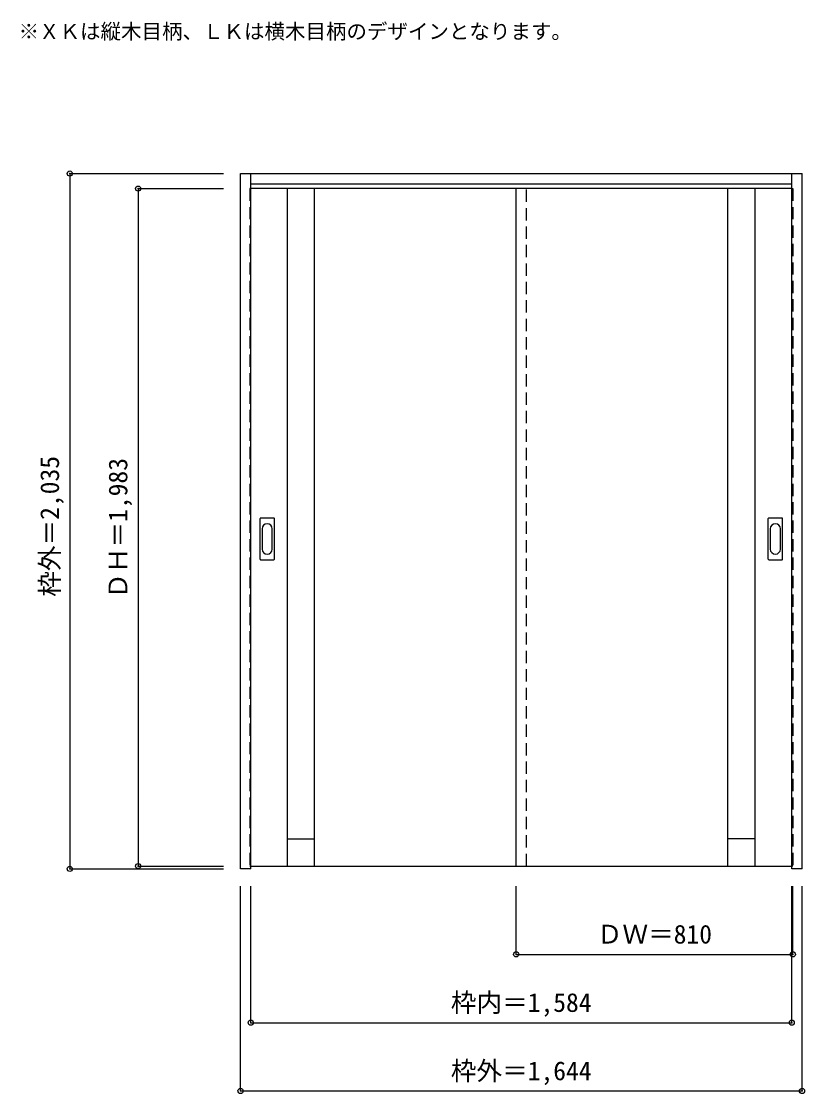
# Model space of a CAD drawing. Units: millimetres, scale not verified. Extents: x -1331 to 962, y -1314 to 1825.
import ezdxf
from ezdxf.enums import TextEntityAlignment as Align

# ---------------------------------------------------------------- set-up
doc = ezdxf.new("R2010")
doc.units = ezdxf.units.MM
doc.header["$LTSCALE"] = 30
doc.header["$PDMODE"] = 32
doc.header["$PDSIZE"] = 15
doc.linetypes.add('DASHED1', pattern=[1.8, 1.2, -0.6])
for name, color, linetype in [('0-0', 3, 'Continuous'), ('0-1_寸法', 7, 'Continuous'), ('0-2_文字', 7, 'Continuous')]:
    doc.layers.add(name, color=color, linetype=linetype)
doc.styles.add('ＭＳ ゴシック', font='')
doc.styles.get('ＭＳ ゴシック').set_extended_font_data('MS Gothic')

msp = doc.modelspace()

# ---------------------------------------------------------------- linework, layer by layer
at = {"layer": '0-0'}
for p, q in [((-689.51, -656.06), (-689.51, 1379.44)), ((-689.51, 1379.44), (954.49, 1379.44)), ((-659.51, -656.06), (-659.51, 1379.44)), ((-659.51, 1349.44), (924.49, 1349.44)), ((924.49, -647.02), (924.49, 1379.44)), ((954.49, -656.06), (954.49, 1379.44)), ((924.49, 1335.44), (-659.51, 1335.44)), ((-552.51, -647.56), (-552.51, 1335.44)), ((-472.51, -647.56), (-472.51, 1335.44)), ((117.49, -647.56), (117.49, 1335.44)), ((737.49, -647.56), (737.49, 1335.44)), ((817.49, -647.56), (817.49, 1335.44)), ((-632.51, 250.44), (-632.51, 369.44)), ((-592.01, 370.94), (-631.01, 370.94)), ((-590.51, 250.44), (-590.51, 369.44)), ((855.49, 250.44), (855.49, 369.44)), ((895.99, 370.94), (856.99, 370.94)), ((897.49, 250.44), (897.49, 369.44)), ((-631.01, 248.94), (-592.01, 248.94)), ((856.99, 248.94), (895.99, 248.94)), ((-659.51, -656.06), (-689.51, -656.06)), ((-659.51, -647.56), (924.49, -647.56)), ((924.49, -647.36), (924.49, -647.02))]:
    msp.add_line(p, q, dxfattribs=at)
at = {"layer": '0-0', "color": 4, "linetype": 'DASHED1'}
for p, q in [((-662.51, 1335.44), (-662.51, -647.56)), ((-659.51, 1335.44), (-662.51, 1335.44)), ((147.49, -647.56), (147.49, 1335.44)), ((924.49, 1335.44), (927.49, 1335.44)), ((-662.51, -647.56), (-659.51, -647.56))]:
    msp.add_line(p, q, dxfattribs=at)
at = {"layer": '0-0', "color": 7}
for p, q in [((-626.51, 339.54), (-626.51, 280.34)), ((-596.51, 280.34), (-596.51, 339.54)), ((861.49, 339.54), (861.49, 280.34)), ((891.49, 280.34), (891.49, 339.54)), ((-552.51, -567.56), (-472.51, -567.56)), ((817.49, -567.56), (737.49, -567.56))]:
    msp.add_line(p, q, dxfattribs=at)
at = {"layer": '0-0', "color": 4, "linetype": 'DASHED1'}
msp.add_lwpolyline([(927.49, 1335.44), (927.49, -647.56), (924.49, -647.56)], dxfattribs=at)
at = {"layer": '0-0'}
msp.add_lwpolyline([(954.49, -656.06), (924.49, -656.06), (924.49, -647.36)], dxfattribs=at)
for centre, start, end in [((-631.01, 369.44), 90, 180), ((-592.01, 369.44), 0, 90), ((856.99, 369.44), 90, 180), ((895.99, 369.44), 0, 90), ((-631.01, 250.44), 180, 270), ((-592.01, 250.44), 270, 0), ((856.99, 250.44), 180, 270), ((895.99, 250.44), 270, 0)]:
    msp.add_arc(centre, 1.5, start, end, dxfattribs=at)
at = {"layer": '0-0', "color": 7}
for centre, start, end in [((-611.51, 339.54), 0, 180), ((876.49, 339.54), 0, 180), ((-611.51, 280.34), 180, 0), ((876.49, 280.34), 180, 0)]:
    msp.add_arc(centre, 15, start, end, dxfattribs=at)
at = {"layer": '0-1_寸法', "color": 4}
for p, q in [((-1189.51, 1379.44), (-1189.51, -656.06)), ((-1189.51, 1379.44), (-739.51, 1379.44)), ((-989.51, 1335.44), (-739.51, 1335.44)), ((-989.51, 1335.44), (-989.51, -647.56)), ((-1189.51, -656.06), (-739.51, -656.06)), ((-989.51, -647.56), (-739.51, -647.56)), ((-689.51, -1306.06), (-689.51, -706.06)), ((-659.51, -1106.06), (-659.51, -706.06)), ((117.49, -906.06), (117.49, -706.06)), ((927.49, -906.06), (927.49, -706.06)), ((117.49, -906.06), (927.49, -906.06))]:
    msp.add_line(p, q, dxfattribs=at)
for points in [[(-689.51, -1306.06), (954.49, -1306.06), (954.49, -706.06)], [(-659.51, -1106.06), (924.49, -1106.06), (924.49, -706.06)]]:
    msp.add_lwpolyline(points, dxfattribs=at)
at = {"layer": '0-1_寸法'}
for p in [(-1189.51, 1379.44), (-989.51, 1335.44), (-1189.51, -656.06), (-989.51, -647.56), (117.49, -906.06), (927.49, -906.06), (-659.51, -1106.06), (924.49, -1106.06), (-689.51, -1306.06), (954.49, -1306.06)]:
    msp.add_point(p, dxfattribs=at)

# ---------------------------------------------------------------- texts
at = {"layer": '0-1_寸法', "style": 'ＭＳ ゴシック'}
for s, p in [('枠外＝2,035', (-1204.51, 140.69)), ('ＤＨ＝1,983', (-1004.51, 134.69))]:
    msp.add_text(s, height=54.99, rotation=90, dxfattribs=at).set_placement(p, align=Align.BOTTOM_LEFT)
for s, p in [('ＤＷ＝810', (353.74, -891.06)), ('枠内＝1,584', (-73.76, -1091.06)), ('枠外＝1,644', (-73.76, -1291.06))]:
    msp.add_text(s, height=54.99, dxfattribs=at).set_placement(p, align=Align.BOTTOM_LEFT)
at = {"layer": '0-2_文字', "style": 'ＭＳ ゴシック'}
msp.add_text('※ＸＫは縦木目柄、ＬＫは横木目柄のデザインとなります。', height=43.99, dxfattribs=at).set_placement((-1339.51, 1760.31), align=Align.BOTTOM_LEFT)

doc.saveas('drawing.dxf')
